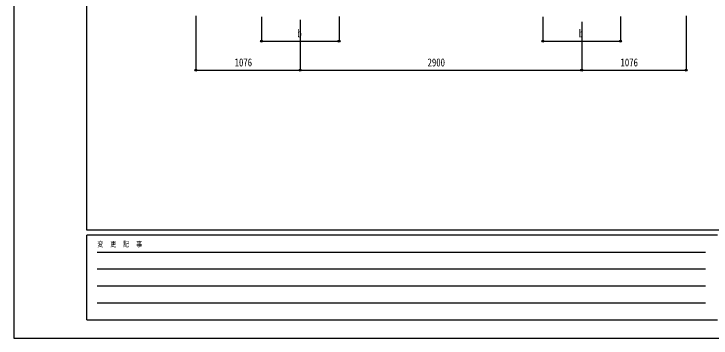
# Model space of a CAD drawing. Units: millimetres, scale not verified. Extents: x -10512 to 10512, y -7425 to 7425.
# Drawn here: x -10512 to -3329, y -7425 to -4082 of the extents above; entities that cross this region are included whole.
import ezdxf
from ezdxf.enums import TextEntityAlignment as Align

# ---------------------------------------------------------------- set-up
doc = ezdxf.new("R2010")
doc.units = ezdxf.units.MM
doc.header["$LTSCALE"] = 40
doc.layers.add('0-7_YKK_D', color=6, linetype='Continuous')
doc.layers.add('0-8_YKK_ZWAK', color=7, linetype='Continuous')
doc.styles.add('ＭＳ ゴシック', font='')
doc.styles.get('ＭＳ ゴシック').set_extended_font_data('MS Gothic')

msp = doc.modelspace()

# ---------------------------------------------------------------- linework, layer by layer
at = {"layer": '0-7_YKK_D'}
for p, q in [((-8638.45, -4100.54), (-8638.45, -4663.5)), ((-7962.45, -4112.52), (-7962.45, -4363.5)), ((-7562.45, -4141.89), (-7562.45, -4663.5)), ((-7562.45, -4141.89), (-7562.45, -4663.5)), ((-7162.45, -4106.96), (-7162.45, -4363.5)), ((-5062.45, -4112.52), (-5062.45, -4363.5)), ((-4662.45, -4163.57), (-4662.45, -4663.5)), ((-4662.45, -4163.57), (-4662.45, -4663.5)), ((-4262.45, -4106.96), (-4262.45, -4363.5)), ((-3586.45, -4100.54), (-3586.45, -4663.5)), ((-7962.45, -4362.5), (-7162.45, -4362.5)), ((-5062.45, -4362.5), (-4262.45, -4362.5)), ((-8638.45, -4662.5), (-7562.45, -4662.5)), ((-7562.45, -4662.5), (-4662.45, -4662.5)), ((-4662.45, -4662.5), (-3586.45, -4662.5))]:
    msp.add_line(p, q, dxfattribs=at)
for centre in [(-7962.45, -4362.5), (-7162.45, -4362.5), (-5062.45, -4362.5), (-4262.45, -4362.5), (-8638.45, -4662.5), (-7562.45, -4662.5), (-7562.45, -4662.5), (-4662.45, -4662.5), (-4662.45, -4662.5), (-3586.45, -4662.5)]:
    msp.add_circle(centre, 10.62, dxfattribs=at)
at = {"layer": '0-8_YKK_ZWAK'}
for p, q in [((-9762.45, -6312.5), (-9762.45, 6937.5)), ((9737.55, -6312.5), (-9762.45, -6312.5)), ((-3262.45, -6362.5), (-9762.45, -6362.5)), ((-9762.45, -7237.5), (-9762.45, -6362.5)), ((-9656.2, -6537.5), (-3387.45, -6537.5)), ((-9656.2, -6712.5), (-3387.45, -6712.5)), ((-9656.2, -6887.5), (-3387.45, -6887.5)), ((-9656.2, -7062.5), (-3387.45, -7062.5)), ((-9762.45, -7237.5), (-3262.45, -7237.5))]:
    msp.add_line(p, q, dxfattribs=at)
msp.add_lwpolyline([(-10512.5, -7425), (10512.5, -7425), (10512.5, 7425), (-10512.5, 7425)], close=True, dxfattribs=at)

# ---------------------------------------------------------------- texts
at = {"layer": '0-7_YKK_D', "style": 'ＭＳ ゴシック', "width": 0.8}
for s, p in [('b', (-7592.45, -4347.5)), ('b', (-4692.45, -4347.5)), ('1076', (-8238.45, -4647.5)), ('2900', (-6250.45, -4647.5)), ('1076', (-4262.45, -4647.5))]:
    msp.add_text(s, height=82.48, dxfattribs=at).set_placement(p, align=Align.BOTTOM_LEFT)
at = {"layer": '0-8_YKK_ZWAK', "style": 'ＭＳ ゴシック', "width": 0.8}
msp.add_text('変  更  記  事', height=54.99, dxfattribs=at).set_placement((-9653.28, -6500), align=Align.BOTTOM_LEFT)

doc.saveas('drawing.dxf')
